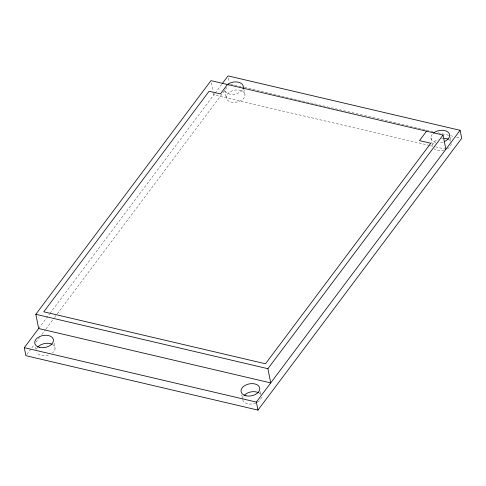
<?xml version="1.0" encoding="UTF-8"?>
<svg xmlns="http://www.w3.org/2000/svg" width="486" height="486" viewBox="0 0 486 486"><rect width="100%" height="100%" fill="white"/><g stroke="black" fill="none" stroke-linecap="round" stroke-linejoin="round"><path stroke-width="0.36" stroke-dasharray="2.43 1.82" d="M38.667 328.506L49.584 313.944M50.04 313.336L214.697 93.677M215.14 93.087L221.804 84.187M26.815 354.488L31.359 348.419M31.815 347.812L34.087 344.781M35.909 342.351L39.548 337.503M41.82 334.465L45.459 329.611M45.915 329.004L54.098 318.087M54.553 317.48L56.826 314.448M57.281 313.841L228.268 85.73M230.37 84.084L243.674 87.207M244.415 87.377L434.356 131.913M438.05 132.781L453.572 136.42M456.524 137.113L460.224 137.975M429.612 145.46L213.804 94.861L213.239 92.018M430.353 145.636L434.788 146.675M435.529 146.851L445.875 149.275M450.139 137.404L450.722 140.326M430.924 137.781L432.528 145.806A9.501 6.069 -11.3 0 1 438.056 139.379M243.82 89.029L244.987 94.867A9.501 6.069 -11.3 0 1 231.154 102.078A9.501 6.069 -11.3 0 1 230.65 91.508A9.501 6.069 -11.3 0 1 244.987 94.867M228.469 78.076L229.198 81.727M224.751 90.141L226.209 97.431M211.392 82.778L213.093 91.307M260.375 391.485L260.958 394.401M241.742 394.778L242.326 397.7M54.055 343.11L55.076 348.219M35.569 347.138L36.007 349.325M451.294 143.777A9.501 6.069 -11.3 0 1 446.865 149.166M444.034 150.259A9.501 6.069 -11.3 0 1 433.931 148.686M441.622 138.425A9.501 6.069 -11.3 0 1 442.855 138.31M448.918 139.622A9.501 6.069 -11.3 0 1 450.637 141.232M261.383 397.129A9.501 6.069 -11.3 0 1 256.954 402.517M255.867 403.022A9.501 6.069 -11.3 0 1 242.678 399.68M242.617 399.158A9.501 6.069 -11.3 0 1 243.729 395.932M259.014 392.967A9.501 6.069 -11.3 0 1 260.733 394.583M52.688 344.592A9.501 6.069 -11.3 0 1 52.531 352.909M48.4 355.059A9.501 6.069 -11.3 0 1 36.693 352.32M36.541 349.161A9.501 6.069 -11.3 0 1 37.41 347.557M443.025 142.064A9.501 6.069 -11.3 0 1 438.761 142.738M435.869 142.428A9.501 6.069 -11.3 0 1 432.935 133.559M242.271 90.068A9.501 6.069 -11.3 0 1 233.055 94.345A9.501 6.069 -11.3 0 1 225 90.943"/><path stroke-width="0.73" d="M222.254 83.598L228.031 75.889L460.096 130.303L461.7 138.322L257.969 410.111L25.904 355.697L24.3 347.678L38.667 328.506L35.83 314.284L210.967 80.646L443.032 135.053L445.875 149.275M227.448 84.509L220.389 93.926L209.083 91.271L43.783 311.793L265.496 363.777L430.796 143.255L419.491 140.606L426.55 131.19M38.667 328.506L270.738 382.919L267.895 368.698L443.032 135.053M257.969 410.111L256.365 402.086L460.096 130.303M35.83 314.284L267.895 368.698M24.3 347.678L256.365 402.086M444.064 138.297A9.501 6.069 -11.3 0 1 448.347 139.3M244.148 395.428A9.501 6.069 -11.3 0 1 258.443 392.652M37.829 347.053A9.501 6.069 -11.3 0 1 52.123 344.276M433.469 133.091A9.501 6.069 -11.3 0 1 447.958 132.046A9.501 6.069 -11.3 0 1 444.174 141.651M227.15 84.716A9.501 6.069 -11.3 0 1 238.438 82.201A9.501 6.069 -11.3 0 1 243.134 88.464M39.639 347.399A9.501 6.069 -11.3 0 0 53.472 340.194A9.501 6.069 -11.3 0 0 39.135 336.834A9.501 6.069 -11.3 0 0 39.639 347.399M245.965 395.774A9.501 6.069 -11.3 0 0 259.791 388.569A9.501 6.069 -11.3 0 0 245.46 385.204A9.501 6.069 -11.3 0 0 245.965 395.774"/></g></svg>
